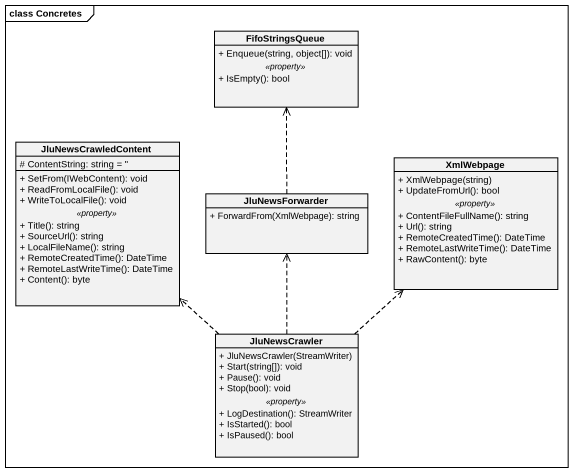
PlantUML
@startuml
mainframe class Concretes
hide circle
hide empty members
skinparam classAttributeIconSize 0
class FifoStringsQueue {
  + Enqueue(string, object[]): void
  .. <<property>> ..
  + IsEmpty(): bool
}
class JluNewsCrawledContent {
  # ContentString: string = ''
  --
  + SetFrom(IWebContent): void
  + ReadFromLocalFile(): void
  + WriteToLocalFile(): void
  .. <<property>> ..
  + Title(): string
  + SourceUrl(): string
  + LocalFileName(): string
  + RemoteCreatedTime(): DateTime
  + RemoteLastWriteTime(): DateTime
  + Content(): byte
}
class XmlWebpage {
  + XmlWebpage(string)
  + UpdateFromUrl(): bool
  .. <<property>> ..
  + ContentFileFullName(): string
  + Url(): string
  + RemoteCreatedTime(): DateTime
  + RemoteLastWriteTime(): DateTime
  + RawContent(): byte
}
class JluNewsForwarder {
  + ForwardFrom(XmlWebpage): string
}
class JluNewsCrawler {
  + JluNewsCrawler(StreamWriter)
  + Start(string[]): void
  + Pause(): void
  + Stop(bool): void
  .. <<property>> ..
  + LogDestination(): StreamWriter
  + IsStarted(): bool
  + IsPaused(): bool
}
JluNewsForwarder .up.> FifoStringsQueue
JluNewsCrawler .up.> JluNewsCrawledContent
JluNewsCrawler .up.> XmlWebpage
JluNewsCrawler .up.> JluNewsForwarder
@enduml
